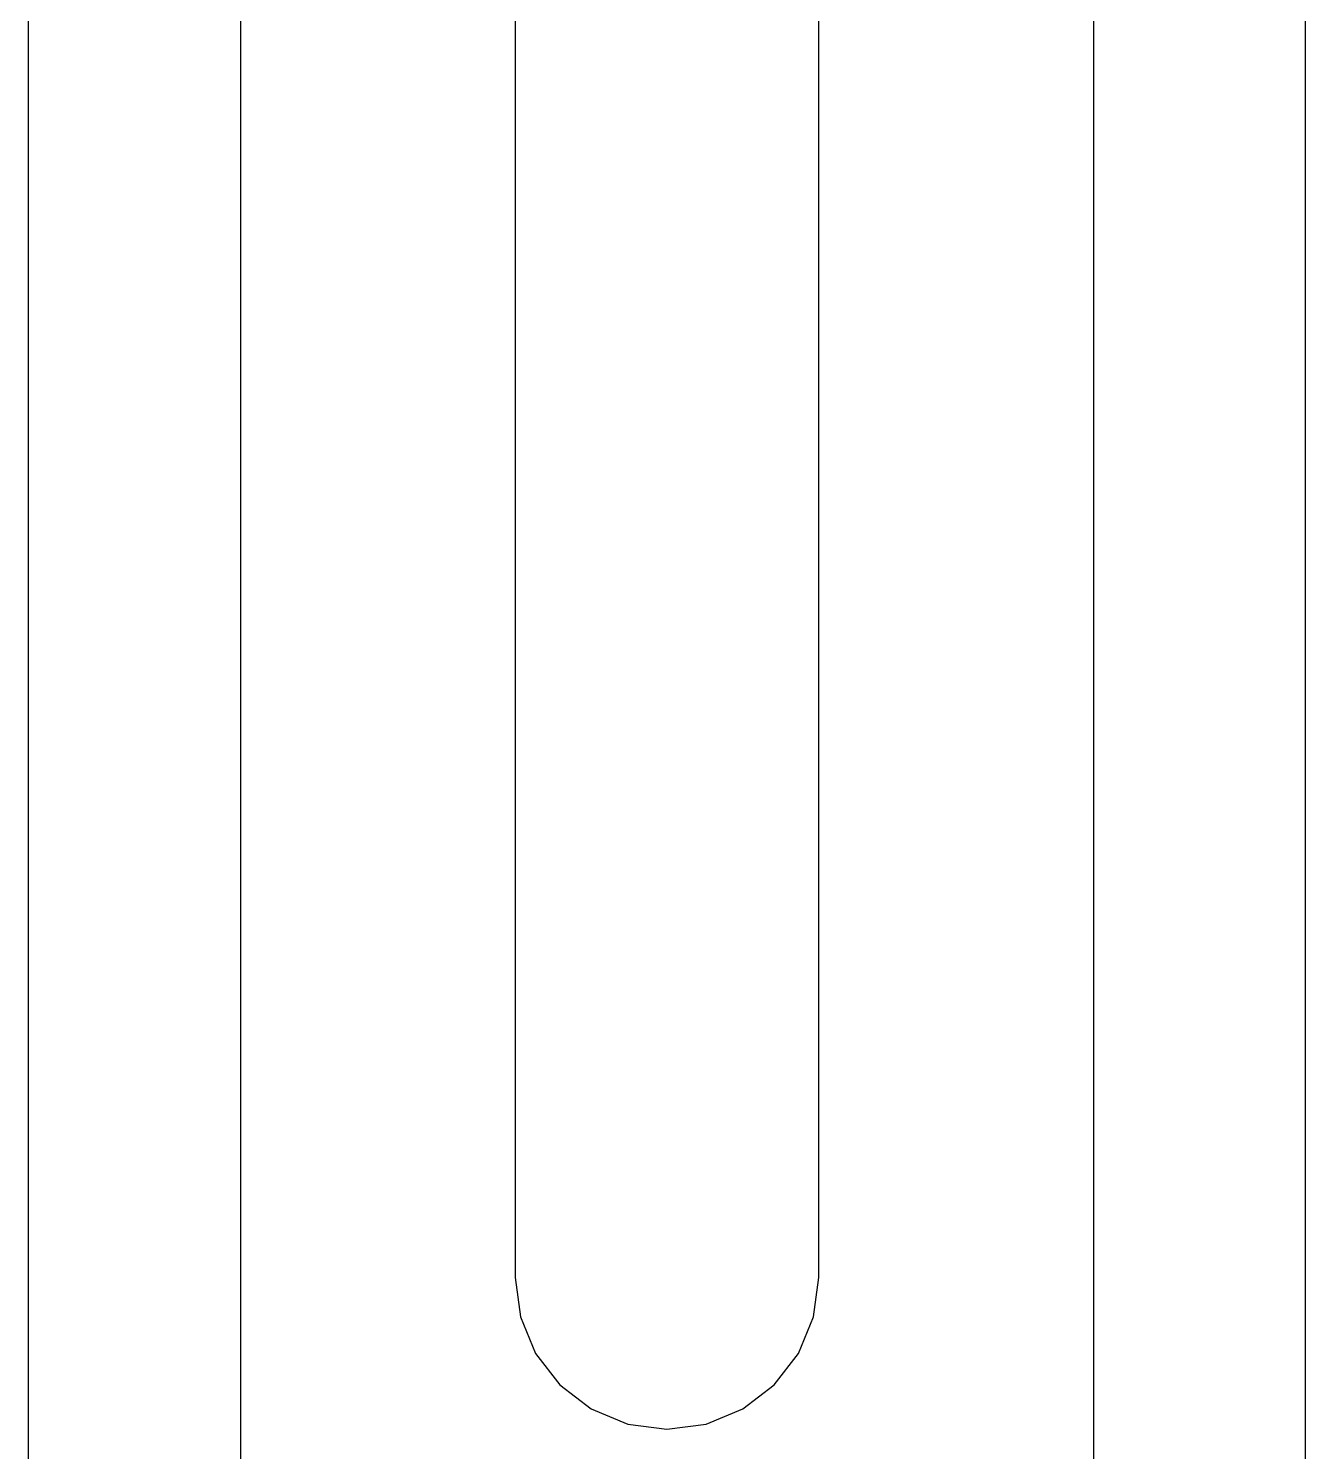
# Model space of a CAD drawing. Extents: x -235 to 145, y -3219 to -2628.
# Drawn here: x -23 to 145.4, y -3113.1 to -2925.5 of the extents above; entities that cross this region are included whole.
import ezdxf

# ---------------------------------------------------------------- set-up
doc = ezdxf.new("R2010")
doc.units = 0
doc.layers.add('Layer0', color=7, linetype='Continuous', true_color=0xffffff)

msp = doc.modelspace()

# ---------------------------------------------------------------- linework, layer by layer
at = {"layer": 'Layer0'}
for p, q in [((-22.95, -3140.21), (-22.95, -2690.21)), ((4.99, -2690.21), (4.99, -3140.21)), ((117.48, -2690.21), (117.48, -3140.21)), ((145.42, -3140.21), (145.42, -2690.21)), ((41.23, -2740.21), (41.23, -3090.21)), ((81.23, -3090.21), (81.23, -2740.21)), ((41.23, -3090.21), (41.92, -3095.38)), ((80.55, -3095.38), (81.23, -3090.21)), ((41.92, -3095.38), (43.91, -3100.21)), ((78.55, -3100.21), (80.55, -3095.38)), ((43.91, -3100.21), (47.09, -3104.35)), ((75.38, -3104.35), (78.55, -3100.21)), ((47.09, -3104.35), (51.23, -3107.53)), ((71.23, -3107.53), (75.38, -3104.35)), ((51.23, -3107.53), (56.06, -3109.52)), ((66.41, -3109.52), (71.23, -3107.53)), ((56.06, -3109.52), (61.23, -3110.21)), ((61.23, -3110.21), (66.41, -3109.52))]:
    msp.add_line(p, q, dxfattribs=at)

doc.saveas('drawing.dxf')
